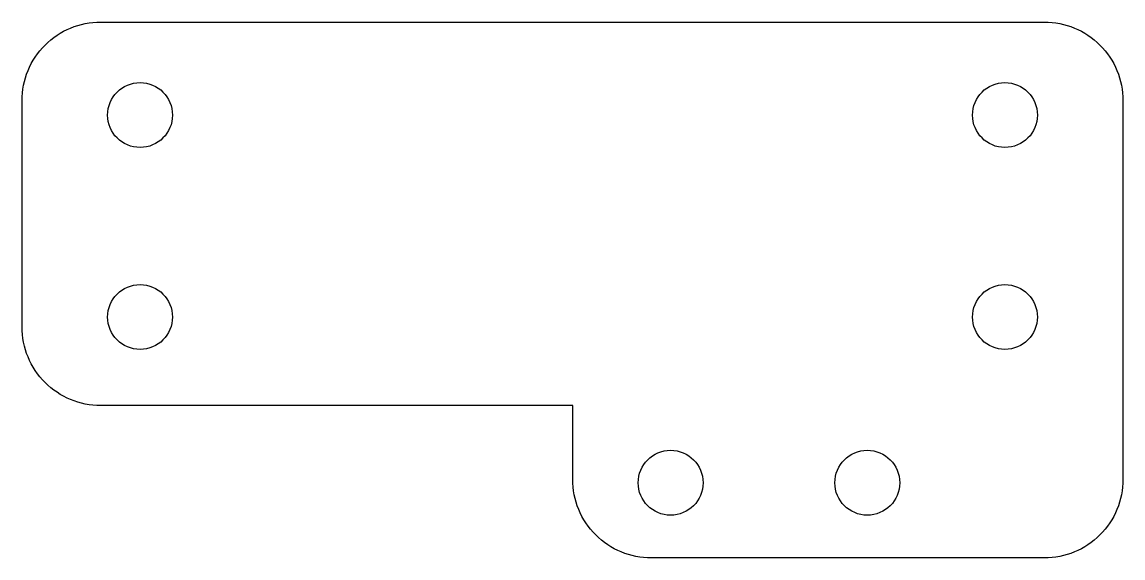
# Model space of a CAD drawing. Header units: millimetres. Extents: x -103.6 to -47.6, y -72.5 to -45.3.
import ezdxf

# ---------------------------------------------------------------- set-up
doc = ezdxf.new("R2010")
doc.units = ezdxf.units.MM
doc.layers.get('0').update_dxf_attribs({"linetype": 'CONTINUOUS'})

msp = doc.modelspace()

# ---------------------------------------------------------------- linework, layer by layer
msp.add_lwpolyline([(-47.592, -68.521, -0.414214), (-51.592, -72.521), (-71.571, -72.521, -0.414214), (-75.571, -68.521), (-75.571, -64.771), (-99.571, -64.771, -0.414214), (-103.571, -60.771), (-103.571, -49.271, -0.414214), (-99.571, -45.271), (-51.592, -45.271, -0.414214), (-47.592, -49.271)], format="xyb", close=True)
for centre in [(-97.571, -50), (-53.592, -50), (-97.571, -60.269), (-53.592, -60.269), (-70.592, -68.695), (-60.592, -68.695)]:
    msp.add_circle(centre, 1.65)

doc.saveas('drawing.dxf')
